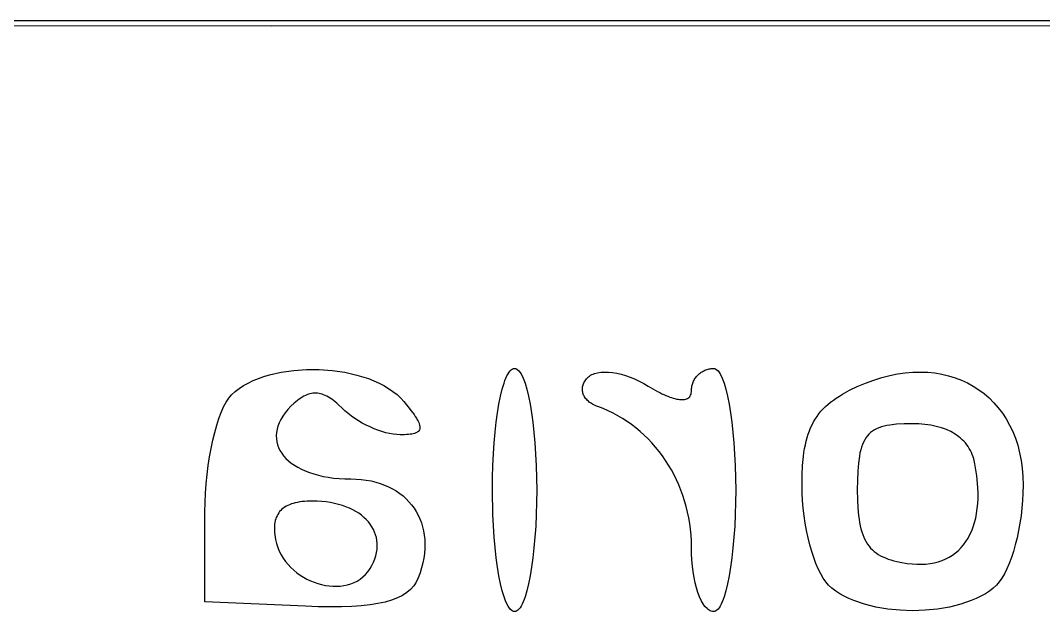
# Model space of a CAD drawing. Extents: x 70.3 to 133.4, y -81.7 to -32.
# Drawn here: x 78.58 to 80.294, y -79.543 to -78.552 of the extents above; entities that cross this region are included whole.
import ezdxf

# ---------------------------------------------------------------- set-up
doc = ezdxf.new("R2010")
doc.units = 0
doc.layers.add('BLACK', color=7, linetype='CONTINUOUS')

msp = doc.modelspace()

# ---------------------------------------------------------------- linework, layer by layer
at = {"layer": 'BLACK', "linetype": 'CONTINUOUS'}
for p, q in [((79.000274, -78.561297), (74.079231, -78.558488)), ((74.601576, -78.551733), (83.398972, -78.551733)), ((83.921317, -78.558488), (79.000274, -78.561297)), ((78.987699, -79.148608), (78.997166, -79.145761)), ((78.997166, -79.145761), (79.016992, -79.141234)), ((79.016992, -79.141234), (79.037729, -79.138253)), ((79.037729, -79.138253), (79.059048, -79.136806)), ((79.059048, -79.136806), (79.080618, -79.13688)), ((79.080618, -79.13688), (79.102108, -79.138463)), ((79.102108, -79.138463), (79.123187, -79.14154)), ((79.123187, -79.14154), (79.143526, -79.146101)), ((79.143526, -79.146101), (79.162792, -79.152131)), ((79.395032, -79.147551), (79.396751, -79.144336)), ((79.396751, -79.144336), (79.398506, -79.14158)), ((79.398506, -79.14158), (79.400294, -79.139295)), ((79.400294, -79.139295), (79.402113, -79.137495)), ((79.402113, -79.137495), (79.403961, -79.136194)), ((79.403961, -79.136194), (79.405836, -79.135403)), ((79.405836, -79.135403), (79.407735, -79.135137)), ((79.407735, -79.135137), (79.409633, -79.135403)), ((79.409633, -79.135403), (79.411508, -79.136194)), ((79.411508, -79.136194), (79.415175, -79.139295)), ((79.415175, -79.139295), (79.418718, -79.144336)), ((79.418718, -79.144336), (79.422117, -79.151212)), ((79.535114, -79.146622), (79.537201, -79.145476)), ((79.537201, -79.145476), (79.539435, -79.144465)), ((79.539435, -79.144465), (79.54181, -79.143587)), ((79.54181, -79.143587), (79.546958, -79.142227)), ((79.546958, -79.142227), (79.552591, -79.14139)), ((79.552591, -79.14139), (79.558657, -79.141068)), ((79.558657, -79.141068), (79.565105, -79.141254)), ((79.565105, -79.141254), (79.571881, -79.141941)), ((79.571881, -79.141941), (79.578935, -79.143122)), ((79.578935, -79.143122), (79.586213, -79.144791)), ((79.586213, -79.144791), (79.593663, -79.146939)), ((79.71372, -79.147409), (79.714949, -79.14611)), ((79.714949, -79.14611), (79.716237, -79.144871)), ((79.716237, -79.144871), (79.717583, -79.143695)), ((79.717583, -79.143695), (79.718983, -79.142583)), ((79.718983, -79.142583), (79.720436, -79.141539)), ((79.720436, -79.141539), (79.72194, -79.140565)), ((79.72194, -79.140565), (79.723491, -79.139663)), ((79.723491, -79.139663), (79.725087, -79.138835)), ((79.725087, -79.138835), (79.726727, -79.138084)), ((79.726727, -79.138084), (79.728407, -79.137413)), ((79.728407, -79.137413), (79.730126, -79.136824)), ((79.730126, -79.136824), (79.731881, -79.136318)), ((79.731881, -79.136318), (79.733669, -79.135899)), ((79.733669, -79.135899), (79.735488, -79.135569)), ((79.735488, -79.135569), (79.737336, -79.135331)), ((79.737336, -79.135331), (79.739211, -79.135186)), ((79.739211, -79.135186), (79.741109, -79.135137)), ((79.741109, -79.135137), (79.743008, -79.135403)), ((79.743008, -79.135403), (79.744883, -79.136194)), ((79.744883, -79.136194), (79.74855, -79.139295)), ((79.74855, -79.139295), (79.752093, -79.144336)), ((79.752093, -79.144336), (79.755492, -79.151212)), ((80.03622, -79.146856), (80.049394, -79.144237)), ((80.049394, -79.144237), (80.062361, -79.142405)), ((80.062361, -79.142405), (80.075101, -79.141348)), ((80.075101, -79.141348), (80.087595, -79.141052)), ((80.087595, -79.141052), (80.09982, -79.141506)), ((80.09982, -79.141506), (80.111758, -79.142697)), ((80.111758, -79.142697), (80.123386, -79.144613)), ((80.123386, -79.144613), (80.134684, -79.147243)), ((78.953764, -79.163927), (78.961575, -79.159505)), ((78.961575, -79.159505), (78.969862, -79.155479)), ((78.969862, -79.155479), (78.978584, -79.151847)), ((78.978584, -79.151847), (78.987699, -79.148608)), ((79.162792, -79.152131), (79.17192, -79.155693)), ((79.17192, -79.155693), (79.180656, -79.159619)), ((79.180656, -79.159619), (79.188958, -79.163905)), ((79.387061, -79.170053), (79.390116, -79.15982)), ((79.390116, -79.15982), (79.391712, -79.155306)), ((79.391712, -79.155306), (79.393352, -79.151212)), ((79.393352, -79.151212), (79.395032, -79.147551)), ((79.422117, -79.151212), (79.425353, -79.15982)), ((79.425353, -79.15982), (79.428407, -79.170053)), ((79.522069, -79.164405), (79.522562, -79.162677)), ((79.522562, -79.162677), (79.523188, -79.160953)), ((79.523188, -79.160953), (79.523948, -79.159237)), ((79.523948, -79.159237), (79.524844, -79.157531)), ((79.524844, -79.157531), (79.525876, -79.155838)), ((79.525876, -79.155838), (79.527046, -79.154162)), ((79.527046, -79.154162), (79.528355, -79.152505)), ((79.528355, -79.152505), (79.529804, -79.150871)), ((79.529804, -79.150871), (79.531409, -79.149318)), ((79.531409, -79.149318), (79.533181, -79.147902)), ((79.533181, -79.147902), (79.535114, -79.146622)), ((79.593663, -79.146939), (79.601233, -79.149561)), ((79.601233, -79.149561), (79.60887, -79.152648)), ((79.60887, -79.152648), (79.616524, -79.156194)), ((79.616524, -79.156194), (79.62414, -79.160192)), ((79.62414, -79.160192), (79.631668, -79.164635)), ((79.704823, -79.164989), (79.705239, -79.163186)), ((79.705239, -79.163186), (79.70574, -79.161416)), ((79.70574, -79.161416), (79.706325, -79.159683)), ((79.706325, -79.159683), (79.70699, -79.157988)), ((79.70699, -79.157988), (79.707735, -79.156335)), ((79.707735, -79.156335), (79.708555, -79.154725)), ((79.708555, -79.154725), (79.70945, -79.15316)), ((79.70945, -79.15316), (79.710416, -79.151644)), ((79.710416, -79.151644), (79.711451, -79.150179)), ((79.711451, -79.150179), (79.712554, -79.148766)), ((79.712554, -79.148766), (79.71372, -79.147409)), ((79.755492, -79.151212), (79.758728, -79.15982)), ((79.758728, -79.15982), (79.761782, -79.170053)), ((79.98188, -79.165439), (79.995671, -79.159552)), ((79.995671, -79.159552), (80.009338, -79.154501)), ((80.009338, -79.154501), (80.022862, -79.150273)), ((80.022862, -79.150273), (80.03622, -79.146856)), ((80.134684, -79.147243), (80.145633, -79.150573)), ((80.145633, -79.150573), (80.15621, -79.154591)), ((80.15621, -79.154591), (80.166396, -79.159286)), ((80.166396, -79.159286), (80.17617, -79.164644)), ((78.931322, -79.182063), (78.9336, -79.179586)), ((78.9336, -79.179586), (78.939735, -79.173966)), ((78.939735, -79.173966), (78.94647, -79.168747)), ((78.94647, -79.168747), (78.953764, -79.163927)), ((79.057281, -79.180446), (79.054702, -79.18173)), ((79.059845, -79.179347), (79.057281, -79.180446)), ((79.062397, -79.178431), (79.059845, -79.179347)), ((79.064939, -79.177698), (79.062397, -79.178431)), ((79.067476, -79.17715), (79.064939, -79.177698)), ((79.07001, -79.176785), (79.067476, -79.17715)), ((79.072545, -79.176604), (79.07001, -79.176785)), ((79.075084, -79.176608), (79.072545, -79.176604)), ((79.077629, -79.176796), (79.075084, -79.176608)), ((79.080185, -79.177168), (79.077629, -79.176796)), ((79.082754, -79.177725), (79.080185, -79.177168)), ((79.085339, -79.178466), (79.082754, -79.177725)), ((79.087944, -79.179393), (79.085339, -79.178466)), ((79.090572, -79.180504), (79.087944, -79.179393)), ((79.188958, -79.163905), (79.196786, -79.168551)), ((79.196786, -79.168551), (79.204098, -79.173555)), ((79.204098, -79.173555), (79.210853, -79.178915)), ((79.210853, -79.178915), (79.217009, -79.18463)), ((79.384208, -79.181809), (79.387061, -79.170053)), ((79.428407, -79.170053), (79.431261, -79.181809)), ((79.521379, -79.169582), (79.521479, -79.16786)), ((79.521408, -79.171295), (79.521379, -79.169582)), ((79.521565, -79.172997), (79.521408, -79.171295)), ((79.521479, -79.16786), (79.521709, -79.166134)), ((79.521848, -79.174685), (79.521565, -79.172997)), ((79.521709, -79.166134), (79.522069, -79.164405)), ((79.522257, -79.176355), (79.521848, -79.174685)), ((79.52279, -79.178005), (79.522257, -79.176355)), ((79.523446, -79.179631), (79.52279, -79.178005)), ((79.524224, -79.18123), (79.523446, -79.179631)), ((79.631668, -79.164635), (79.635701, -79.16711)), ((79.635701, -79.16711), (79.639646, -79.169444)), ((79.639646, -79.169444), (79.643501, -79.171637)), ((79.643501, -79.171637), (79.647262, -79.173688)), ((79.647262, -79.173688), (79.650927, -79.175598)), ((79.650927, -79.175598), (79.654495, -79.177365)), ((79.654495, -79.177365), (79.65796, -79.17899)), ((79.65796, -79.17899), (79.661323, -79.180472)), ((79.702004, -79.181141), (79.70274, -79.17971)), ((79.70274, -79.17971), (79.703317, -79.178129)), ((79.703317, -79.178129), (79.703732, -79.1764)), ((79.703732, -79.1764), (79.703983, -79.174521)), ((79.703983, -79.174521), (79.704067, -79.172493)), ((79.704067, -79.172493), (79.704116, -79.170578)), ((79.704116, -79.170578), (79.704259, -79.168688)), ((79.704259, -79.168688), (79.704496, -79.166824)), ((79.704496, -79.166824), (79.704823, -79.164989)), ((79.761782, -79.170053), (79.764636, -79.181809)), ((79.95187, -79.181297), (79.957309, -79.178013)), ((79.957309, -79.178013), (79.96902, -79.171633)), ((79.96902, -79.171633), (79.98188, -79.165439)), ((80.17617, -79.164644), (80.185511, -79.170654)), ((80.185511, -79.170654), (80.194399, -79.177303)), ((80.194399, -79.177303), (80.202813, -79.18458)), ((78.92042, -79.199595), (78.924671, -79.191602)), ((78.924671, -79.191602), (78.929072, -79.184899)), ((78.929072, -79.184899), (78.931322, -79.182063)), ((79.038728, -79.193274), (79.033136, -79.198585)), ((79.041466, -79.190893), (79.038728, -79.193274)), ((79.044169, -79.188694), (79.041466, -79.190893)), ((79.046841, -79.186679), (79.044169, -79.188694)), ((79.049486, -79.184846), (79.046841, -79.186679)), ((79.052105, -79.183196), (79.049486, -79.184846)), ((79.054702, -79.18173), (79.052105, -79.183196)), ((79.093226, -79.1818), (79.090572, -79.180504)), ((79.095909, -79.183281), (79.093226, -79.1818)), ((79.098625, -79.184948), (79.095909, -79.183281)), ((79.101376, -79.1868), (79.098625, -79.184948)), ((79.104166, -79.188837), (79.101376, -79.1868)), ((79.106998, -79.19106), (79.104166, -79.188837)), ((79.109875, -79.193469), (79.106998, -79.19106)), ((79.1128, -79.196064), (79.109875, -79.193469)), ((79.118808, -79.201811), (79.1128, -79.196064)), ((79.217009, -79.18463), (79.222525, -79.190698)), ((79.222525, -79.190698), (79.229068, -79.198731)), ((79.379178, -79.209469), (79.381574, -79.194982)), ((79.381574, -79.194982), (79.384208, -79.181809)), ((79.431261, -79.181809), (79.433895, -79.194982)), ((79.433895, -79.194982), (79.43629, -79.209469)), ((79.525123, -79.182799), (79.524224, -79.18123)), ((79.526142, -79.184336), (79.525123, -79.182799)), ((79.527279, -79.185836), (79.526142, -79.184336)), ((79.528534, -79.187297), (79.527279, -79.185836)), ((79.529905, -79.188716), (79.528534, -79.187297)), ((79.531392, -79.19009), (79.529905, -79.188716)), ((79.532993, -79.191415), (79.531392, -79.19009)), ((79.534707, -79.192689), (79.532993, -79.191415)), ((79.536533, -79.193908), (79.534707, -79.192689)), ((79.538469, -79.19507), (79.536533, -79.193908)), ((79.540516, -79.19617), (79.538469, -79.19507)), ((79.542671, -79.197207), (79.540516, -79.19617)), ((79.544933, -79.198177), (79.542671, -79.197207)), ((79.661323, -79.180472), (79.664579, -79.181811)), ((79.664579, -79.181811), (79.667726, -79.183007)), ((79.667726, -79.183007), (79.670761, -79.184059)), ((79.670761, -79.184059), (79.673682, -79.184968)), ((79.673682, -79.184968), (79.676486, -79.185732)), ((79.676486, -79.185732), (79.679171, -79.186352)), ((79.679171, -79.186352), (79.681734, -79.186828)), ((79.681734, -79.186828), (79.684172, -79.187158)), ((79.684172, -79.187158), (79.686482, -79.187343)), ((79.686482, -79.187343), (79.688663, -79.187383)), ((79.688663, -79.187383), (79.690711, -79.187276)), ((79.690711, -79.187276), (79.692624, -79.187024)), ((79.692624, -79.187024), (79.694398, -79.186625)), ((79.694398, -79.186625), (79.696033, -79.18608)), ((79.696033, -79.18608), (79.697524, -79.185387)), ((79.697524, -79.185387), (79.698869, -79.184547)), ((79.698869, -79.184547), (79.700066, -79.18356)), ((79.700066, -79.18356), (79.701112, -79.182425)), ((79.701112, -79.182425), (79.702004, -79.181141)), ((79.764636, -79.181809), (79.76727, -79.194982)), ((79.76727, -79.194982), (79.769665, -79.209469)), ((79.928621, -79.199049), (79.932763, -79.195288)), ((79.932763, -79.195288), (79.937153, -79.191642)), ((79.937153, -79.191642), (79.941797, -79.188102)), ((79.941797, -79.188102), (79.946701, -79.184656)), ((79.946701, -79.184656), (79.95187, -79.181297)), ((80.202813, -79.18458), (80.210732, -79.192471)), ((80.210732, -79.192471), (80.218137, -79.200965)), ((78.912458, -79.21905), (78.916341, -79.208778)), ((78.916341, -79.208778), (78.92042, -79.199595)), ((79.023384, -79.209651), (79.019454, -79.215189)), ((79.027941, -79.204112), (79.023384, -79.209651)), ((79.033136, -79.198585), (79.027941, -79.204112)), ((79.12361, -79.206339), (79.118808, -79.201811)), ((79.128813, -79.21074), (79.12361, -79.206339)), ((79.134368, -79.214991), (79.128813, -79.21074)), ((79.229068, -79.198731), (79.234704, -79.205994)), ((79.234704, -79.205994), (79.239428, -79.212521)), ((79.239428, -79.212521), (79.241446, -79.21552)), ((79.377041, -79.225164), (79.379178, -79.209469)), ((79.43629, -79.209469), (79.438427, -79.225164)), ((79.547302, -79.199077), (79.544933, -79.198177)), ((79.555945, -79.202373), (79.547302, -79.199077)), ((79.56441, -79.206024), (79.555945, -79.202373)), ((79.572689, -79.210021), (79.56441, -79.206024)), ((79.580776, -79.214353), (79.572689, -79.210021)), ((79.588666, -79.219013), (79.580776, -79.214353)), ((79.769665, -79.209469), (79.771802, -79.225164)), ((79.91443, -79.215436), (79.917632, -79.211118)), ((79.917632, -79.211118), (79.921061, -79.206954)), ((79.921061, -79.206954), (79.924722, -79.202934)), ((79.924722, -79.202934), (79.928621, -79.199049)), ((80.218137, -79.200965), (80.225005, -79.21005)), ((80.225005, -79.21005), (80.231318, -79.219712)), ((78.905368, -79.242462), (78.908792, -79.230311)), ((78.908792, -79.230311), (78.912458, -79.21905)), ((79.011332, -79.231676), (79.009813, -79.237088)), ((79.013439, -79.226214), (79.011332, -79.231676)), ((79.016143, -79.220714), (79.013439, -79.226214)), ((79.019454, -79.215189), (79.016143, -79.220714)), ((79.140225, -79.21907), (79.134368, -79.214991)), ((79.146335, -79.222953), (79.140225, -79.21907)), ((79.152647, -79.226619), (79.146335, -79.222953)), ((79.159112, -79.230043), (79.152647, -79.226619)), ((79.165679, -79.233204), (79.159112, -79.230043)), ((79.241446, -79.21552), (79.243235, -79.218347)), ((79.243235, -79.218347), (79.244793, -79.221008)), ((79.244793, -79.221008), (79.246122, -79.223507)), ((79.246122, -79.223507), (79.247218, -79.225849)), ((79.247218, -79.225849), (79.248084, -79.228036)), ((79.248084, -79.228036), (79.248717, -79.230075)), ((79.248717, -79.230075), (79.249117, -79.231969)), ((79.37518, -79.241963), (79.377041, -79.225164)), ((79.438427, -79.225164), (79.441853, -79.259762)), ((79.596351, -79.22399), (79.588666, -79.219013)), ((79.603826, -79.229275), (79.596351, -79.22399)), ((79.611085, -79.234859), (79.603826, -79.229275)), ((79.771802, -79.225164), (79.775228, -79.259762)), ((79.903776, -79.234445), (79.906127, -79.229412)), ((79.906127, -79.229412), (79.908682, -79.224573)), ((79.908682, -79.224573), (79.911448, -79.219918)), ((79.911448, -79.219918), (79.91443, -79.215436)), ((80.031588, -79.230861), (80.026835, -79.231931)), ((80.036649, -79.229969), (80.031588, -79.230861)), ((80.04773, -79.228674), (80.036649, -79.229969)), ((80.060149, -79.22796), (80.04773, -79.228674)), ((80.073977, -79.227741), (80.060149, -79.22796)), ((80.084853, -79.228019), (80.073977, -79.227741)), ((80.0952, -79.228848), (80.084853, -79.228019)), ((80.105009, -79.230221), (80.0952, -79.228848)), ((80.11427, -79.232133), (80.105009, -79.230221)), ((80.231318, -79.219712), (80.237053, -79.22994)), ((80.237053, -79.22994), (80.242191, -79.240722)), ((78.902207, -79.2554), (78.905368, -79.242462)), ((79.008871, -79.242438), (79.008497, -79.247714)), ((79.008497, -79.247714), (79.00868, -79.252904)), ((79.009813, -79.237088), (79.008871, -79.242438)), ((79.1723, -79.236078), (79.165679, -79.233204)), ((79.178924, -79.238643), (79.1723, -79.236078)), ((79.185501, -79.240875), (79.178924, -79.238643)), ((79.191983, -79.242753), (79.185501, -79.240875)), ((79.198318, -79.244253), (79.191983, -79.242753)), ((79.204457, -79.245353), (79.198318, -79.244253)), ((79.21035, -79.24603), (79.204457, -79.245353)), ((79.215948, -79.24626), (79.21035, -79.24603)), ((79.223458, -79.24613), (79.215948, -79.24626)), ((79.226851, -79.245961), (79.223458, -79.24613)), ((79.230002, -79.245717), (79.226851, -79.245961)), ((79.232914, -79.245393), (79.230002, -79.245717)), ((79.235585, -79.244986), (79.232914, -79.245393)), ((79.238017, -79.24449), (79.235585, -79.244986)), ((79.24021, -79.243901), (79.238017, -79.24449)), ((79.242165, -79.243216), (79.24021, -79.243901)), ((79.243882, -79.242429), (79.242165, -79.243216)), ((79.245361, -79.241537), (79.243882, -79.242429)), ((79.246604, -79.240535), (79.245361, -79.241537)), ((79.247611, -79.239418), (79.246604, -79.240535)), ((79.248382, -79.238183), (79.247611, -79.239418)), ((79.248917, -79.236825), (79.248382, -79.238183)), ((79.249218, -79.235339), (79.248917, -79.236825)), ((79.249117, -79.231969), (79.249284, -79.233722)), ((79.249284, -79.233722), (79.249218, -79.235339)), ((79.373615, -79.259762), (79.37518, -79.241963)), ((79.618121, -79.240732), (79.611085, -79.234859)), ((79.624928, -79.246885), (79.618121, -79.240732)), ((79.631499, -79.253309), (79.624928, -79.246885)), ((79.897896, -79.250798), (79.899666, -79.245128)), ((79.899666, -79.245128), (79.901624, -79.23968)), ((79.901624, -79.23968), (79.903776, -79.234445)), ((79.998815, -79.248175), (79.99643, -79.251328)), ((80.001428, -79.245297), (79.998815, -79.248175)), ((80.004277, -79.242683), (80.001428, -79.245297)), ((80.007371, -79.240321), (80.004277, -79.242683)), ((80.01072, -79.238202), (80.007371, -79.240321)), ((80.014332, -79.236314), (80.01072, -79.238202)), ((80.018215, -79.234647), (80.014332, -79.236314)), ((80.02238, -79.23319), (80.018215, -79.234647)), ((80.026835, -79.231931), (80.02238, -79.23319)), ((80.122972, -79.234577), (80.11427, -79.232133)), ((80.131106, -79.237546), (80.122972, -79.234577)), ((80.138662, -79.241034), (80.131106, -79.237546)), ((80.145629, -79.245034), (80.138662, -79.241034)), ((80.151998, -79.249541), (80.145629, -79.245034)), ((80.242191, -79.240722), (80.24671, -79.252045)), ((78.899333, -79.269027), (78.902207, -79.2554)), ((79.00868, -79.252904), (79.00941, -79.257994)), ((79.00941, -79.257994), (79.010677, -79.262974)), ((79.010677, -79.262974), (79.012471, -79.26783)), ((79.372365, -79.278456), (79.373615, -79.259762)), ((79.441853, -79.259762), (79.44402, -79.297941)), ((79.637829, -79.259994), (79.631499, -79.253309)), ((79.643911, -79.266931), (79.637829, -79.259994)), ((79.775228, -79.259762), (79.777395, -79.297941)), ((79.89366, -79.269244), (79.894898, -79.262847)), ((79.894898, -79.262847), (79.896308, -79.256701)), ((79.896308, -79.256701), (79.897896, -79.250798)), ((79.99055, -79.262539), (79.988985, -79.266897)), ((79.992306, -79.258499), (79.99055, -79.262539)), ((79.994263, -79.254765), (79.992306, -79.258499)), ((79.99643, -79.251328), (79.994263, -79.254765)), ((80.154954, -79.251983), (80.151998, -79.249541)), ((80.157757, -79.254548), (80.154954, -79.251983)), ((80.160406, -79.257237), (80.157757, -79.254548)), ((80.162899, -79.260049), (80.160406, -79.257237)), ((80.165234, -79.262982), (80.162899, -79.260049)), ((80.167411, -79.266036), (80.165234, -79.262982)), ((80.169429, -79.26921), (80.167411, -79.266036)), ((80.24671, -79.252045), (80.250591, -79.263897)), ((80.250591, -79.263897), (80.253813, -79.276266)), ((78.894535, -79.297945), (78.896768, -79.283242)), ((78.896768, -79.283242), (78.899333, -79.269027)), ((79.012471, -79.26783), (79.014782, -79.27255)), ((79.014782, -79.27255), (79.0176, -79.277123)), ((79.0176, -79.277123), (79.020914, -79.281535)), ((79.020914, -79.281535), (79.024715, -79.285775)), ((79.371448, -79.297941), (79.372365, -79.278456)), ((79.649739, -79.27411), (79.643911, -79.266931)), ((79.655307, -79.281523), (79.649739, -79.27411)), ((79.660608, -79.289159), (79.655307, -79.281523)), ((79.890314, -79.297547), (79.891676, -79.282833)), ((79.891676, -79.282833), (79.892588, -79.275902)), ((79.892588, -79.275902), (79.89366, -79.269244)), ((79.985353, -79.281983), (79.983726, -79.293825)), ((79.986395, -79.276608), (79.985353, -79.281983)), ((79.987603, -79.271583), (79.986395, -79.276608)), ((79.988985, -79.266897), (79.987603, -79.271583)), ((80.171285, -79.272504), (80.169429, -79.26921)), ((80.17298, -79.275916), (80.171285, -79.272504)), ((80.174511, -79.279446), (80.17298, -79.275916)), ((80.175877, -79.283093), (80.174511, -79.279446)), ((80.177077, -79.286857), (80.175877, -79.283093)), ((80.253813, -79.276266), (80.256354, -79.289139)), ((78.892657, -79.313034), (78.894535, -79.297945)), ((79.024715, -79.285775), (79.028993, -79.28983)), ((79.028993, -79.28983), (79.033737, -79.293689)), ((79.033737, -79.293689), (79.038937, -79.297338)), ((79.038937, -79.297338), (79.044584, -79.300765)), ((79.370885, -79.318113), (79.371448, -79.297941)), ((79.44402, -79.297941), (79.444776, -79.338866)), ((79.665636, -79.297009), (79.660608, -79.289159)), ((79.670385, -79.305065), (79.665636, -79.297009)), ((79.777395, -79.297941), (79.778151, -79.338866)), ((79.889528, -79.313464), (79.890314, -79.297547)), ((79.983726, -79.293825), (79.982653, -79.307196)), ((80.178975, -79.294728), (80.177077, -79.286857)), ((80.182248, -79.315264), (80.178975, -79.294728)), ((80.256354, -79.289139), (80.258195, -79.302505)), ((78.891157, -79.328411), (78.892657, -79.313034)), ((79.044584, -79.300765), (79.050667, -79.303959)), ((79.050667, -79.303959), (79.057176, -79.306907)), ((79.057176, -79.306907), (79.064101, -79.309597)), ((79.064101, -79.309597), (79.071433, -79.312016)), ((79.071433, -79.312016), (79.07916, -79.314152)), ((79.07916, -79.314152), (79.087272, -79.315994)), ((79.087272, -79.315994), (79.095761, -79.317528)), ((79.095761, -79.317528), (79.104615, -79.318742)), ((79.674849, -79.313316), (79.670385, -79.305065)), ((79.679021, -79.321754), (79.674849, -79.313316)), ((79.889276, -79.330664), (79.889528, -79.313464)), ((79.982653, -79.307196), (79.982061, -79.322181)), ((80.183974, -79.334694), (80.182248, -79.315264)), ((80.258195, -79.302505), (80.259314, -79.31635)), ((80.259314, -79.31635), (80.259692, -79.330664)), ((78.890057, -79.343974), (78.891157, -79.328411)), ((79.104615, -79.318742), (79.113825, -79.319625)), ((79.113825, -79.319625), (79.12338, -79.320164)), ((79.12338, -79.320164), (79.133271, -79.320346)), ((79.133271, -79.320346), (79.142233, -79.320564)), ((79.142233, -79.320564), (79.150918, -79.321209)), ((79.150918, -79.321209), (79.15932, -79.322272)), ((79.15932, -79.322272), (79.16743, -79.323742)), ((79.16743, -79.323742), (79.175241, -79.325607)), ((79.175241, -79.325607), (79.182747, -79.327858)), ((79.182747, -79.327858), (79.189939, -79.330482)), ((79.189939, -79.330482), (79.19681, -79.333471)), ((79.19681, -79.333471), (79.203354, -79.336812)), ((79.370692, -79.338866), (79.370885, -79.318113)), ((79.682895, -79.330368), (79.679021, -79.321754)), ((79.686466, -79.33915), (79.682895, -79.330368)), ((79.889507, -79.343428), (79.889276, -79.330664)), ((79.982061, -79.322181), (79.98188, -79.338866)), ((80.184269, -79.343979), (80.183974, -79.334694)), ((80.259692, -79.330664), (80.259462, -79.343428)), ((78.88938, -79.359623), (78.890057, -79.343974)), ((79.203354, -79.336812), (79.209562, -79.340495)), ((79.209562, -79.340495), (79.215427, -79.344509)), ((79.215427, -79.344509), (79.220943, -79.348844)), ((79.220943, -79.348844), (79.226101, -79.353489)), ((79.371448, -79.379791), (79.370692, -79.338866)), ((79.444776, -79.338866), (79.444584, -79.359619)), ((79.689726, -79.348089), (79.686466, -79.33915)), ((79.692669, -79.357178), (79.689726, -79.348089)), ((79.778151, -79.338866), (79.777958, -79.359619)), ((79.890184, -79.356286), (79.889507, -79.343428)), ((79.98188, -79.338866), (79.981882, -79.338867)), ((79.981882, -79.338867), (79.982101, -79.3545)), ((80.184189, -79.352968), (80.184269, -79.343979)), ((80.259433, -79.343979), (80.258785, -79.356286)), ((80.259462, -79.343428), (80.259433, -79.343979)), ((78.88915, -79.375259), (78.88938, -79.359623)), ((79.022625, -79.367713), (79.020268, -79.369381)), ((79.025159, -79.366172), (79.022625, -79.367713)), ((79.027868, -79.364757), (79.025159, -79.366172)), ((79.030754, -79.363469), (79.027868, -79.364757)), ((79.033818, -79.362306), (79.030754, -79.363469)), ((79.037059, -79.361267), (79.033818, -79.362306)), ((79.040479, -79.360353), (79.037059, -79.361267)), ((79.044078, -79.359563), (79.040479, -79.360353)), ((79.047856, -79.358896), (79.044078, -79.359563)), ((79.051814, -79.358351), (79.047856, -79.358896)), ((79.055953, -79.357929), (79.051814, -79.358351)), ((79.060273, -79.357627), (79.055953, -79.357929)), ((79.069458, -79.357387), (79.060273, -79.357627)), ((79.07731, -79.357548), (79.069458, -79.357387)), ((79.084931, -79.358023), (79.07731, -79.357548)), ((79.092314, -79.358802), (79.084931, -79.358023)), ((79.09945, -79.359877), (79.092314, -79.358802)), ((79.10633, -79.361238), (79.09945, -79.359877)), ((79.112948, -79.362874), (79.10633, -79.361238)), ((79.119295, -79.364776), (79.112948, -79.362874)), ((79.125361, -79.366935), (79.119295, -79.364776)), ((79.13114, -79.369341), (79.125361, -79.366935)), ((79.226101, -79.353489), (79.230894, -79.358433)), ((79.230894, -79.358433), (79.235316, -79.363665)), ((79.235316, -79.363665), (79.239358, -79.369174)), ((79.444584, -79.359619), (79.44402, -79.379791)), ((79.695289, -79.366406), (79.692669, -79.357178)), ((79.697581, -79.375764), (79.695289, -79.366406)), ((79.777958, -79.359619), (79.777395, -79.379791)), ((79.891283, -79.369153), (79.890184, -79.356286)), ((79.982101, -79.3545), (79.982785, -79.368779)), ((79.982785, -79.368779), (79.983979, -79.381765)), ((80.182928, -79.370035), (80.183741, -79.361656)), ((80.183741, -79.361656), (80.184189, -79.352968)), ((80.258785, -79.356286), (80.257685, -79.369153)), ((78.88915, -79.526481), (78.88915, -79.375259)), ((79.008637, -79.384664), (79.007665, -79.387369)), ((79.00978, -79.38209), (79.008637, -79.384664)), ((79.011095, -79.379648), (79.00978, -79.38209)), ((79.012583, -79.377336), (79.011095, -79.379648)), ((79.014243, -79.375154), (79.012583, -79.377336)), ((79.016077, -79.373101), (79.014243, -79.375154)), ((79.018085, -79.371177), (79.016077, -79.373101)), ((79.020268, -79.369381), (79.018085, -79.371177)), ((79.136623, -79.371984), (79.13114, -79.369341)), ((79.141801, -79.374855), (79.136623, -79.371984)), ((79.146667, -79.377943), (79.141801, -79.374855)), ((79.151212, -79.381239), (79.146667, -79.377943)), ((79.155429, -79.384734), (79.151212, -79.381239)), ((79.159308, -79.388418), (79.155429, -79.384734)), ((79.239358, -79.369174), (79.243013, -79.374951)), ((79.243013, -79.374951), (79.246275, -79.380983)), ((79.246275, -79.380983), (79.249135, -79.387261)), ((79.373615, -79.41797), (79.371448, -79.379791)), ((79.44402, -79.379791), (79.443103, -79.399276)), ((79.699537, -79.385242), (79.697581, -79.375764)), ((79.701151, -79.394832), (79.699537, -79.385242)), ((79.777395, -79.379791), (79.776478, -79.399276)), ((79.892784, -79.381943), (79.891283, -79.369153)), ((79.894662, -79.394569), (79.892784, -79.381943)), ((79.983979, -79.381765), (79.98478, -79.387794)), ((80.178345, -79.393257), (80.180226, -79.385842)), ((80.180226, -79.385842), (80.181755, -79.378099)), ((80.181755, -79.378099), (80.182928, -79.370035)), ((80.256185, -79.381943), (80.254307, -79.394569)), ((80.257685, -79.369153), (80.256185, -79.381943)), ((79.005479, -79.399518), (79.005355, -79.402889)), ((79.005355, -79.402889), (79.005399, -79.406396)), ((79.005771, -79.39628), (79.005479, -79.399518)), ((79.006232, -79.393177), (79.005771, -79.39628)), ((79.006864, -79.390207), (79.006232, -79.393177)), ((79.007665, -79.387369), (79.006864, -79.390207)), ((79.162841, -79.392281), (79.159308, -79.388418)), ((79.166021, -79.396313), (79.162841, -79.392281)), ((79.168839, -79.400505), (79.166021, -79.396313)), ((79.171288, -79.404848), (79.168839, -79.400505)), ((79.249135, -79.387261), (79.251586, -79.393773)), ((79.251586, -79.393773), (79.253622, -79.400509)), ((79.253622, -79.400509), (79.255234, -79.407457)), ((79.443103, -79.399276), (79.441853, -79.41797)), ((79.702417, -79.404524), (79.701151, -79.394832)), ((79.776478, -79.399276), (79.775228, -79.41797)), ((79.896894, -79.406947), (79.894662, -79.394569)), ((79.98478, -79.387794), (79.985725, -79.393523)), ((79.985725, -79.393523), (79.986818, -79.398961)), ((79.986818, -79.398961), (79.988066, -79.404116)), ((80.173546, -79.407078), (80.176117, -79.400338)), ((80.176117, -79.400338), (80.178345, -79.393257)), ((80.254307, -79.394569), (80.252074, -79.406947)), ((79.005399, -79.406396), (79.005611, -79.410039)), ((79.005611, -79.410039), (79.00599, -79.413817)), ((79.00599, -79.413817), (79.006535, -79.417732)), ((79.006535, -79.417732), (79.007246, -79.421785)), ((79.173357, -79.40933), (79.171288, -79.404848)), ((79.175041, -79.413944), (79.173357, -79.40933)), ((79.176329, -79.418679), (79.175041, -79.413944)), ((79.177215, -79.423525), (79.176329, -79.418679)), ((79.255234, -79.407457), (79.256415, -79.414608)), ((79.256415, -79.414608), (79.257158, -79.421951)), ((79.377041, -79.452569), (79.373615, -79.41797)), ((79.441853, -79.41797), (79.440288, -79.435769)), ((79.70333, -79.414308), (79.702417, -79.404524)), ((79.703882, -79.424175), (79.70333, -79.414308)), ((79.775228, -79.41797), (79.773663, -79.435769)), ((79.899459, -79.41899), (79.896894, -79.406947)), ((79.902334, -79.430613), (79.899459, -79.41899)), ((79.988066, -79.404116), (79.989473, -79.408996)), ((79.989473, -79.408996), (79.991045, -79.413607)), ((79.991045, -79.413607), (79.992787, -79.417959)), ((79.992787, -79.417959), (79.994705, -79.42206)), ((80.16382, -79.42519), (80.167393, -79.419511)), ((80.167393, -79.419511), (80.170637, -79.413471)), ((80.170637, -79.413471), (80.173546, -79.407078)), ((80.249509, -79.41899), (80.246635, -79.430613)), ((80.252074, -79.406947), (80.249509, -79.41899)), ((79.007246, -79.421785), (79.008849, -79.428584)), ((79.008849, -79.428584), (79.010972, -79.435136)), ((79.010972, -79.435136), (79.013585, -79.441433)), ((79.177689, -79.428473), (79.177215, -79.423525)), ((79.177372, -79.438636), (79.177744, -79.433513)), ((79.177744, -79.433513), (79.177689, -79.428473)), ((79.257301, -79.437168), (79.256687, -79.44502)), ((79.257158, -79.421951), (79.257456, -79.429474)), ((79.257375, -79.433513), (79.257301, -79.437168)), ((79.257456, -79.429474), (79.257375, -79.433513)), ((79.440288, -79.435769), (79.438427, -79.452569)), ((79.704067, -79.434116), (79.703882, -79.424175)), ((79.704259, -79.445167), (79.704067, -79.434116)), ((79.773663, -79.435769), (79.771802, -79.452569)), ((79.905494, -79.441729), (79.902334, -79.430613)), ((79.994705, -79.42206), (79.996804, -79.425916)), ((79.996804, -79.425916), (79.999089, -79.429537)), ((79.999089, -79.429537), (80.001566, -79.43293)), ((80.001566, -79.43293), (80.00424, -79.436103)), ((80.00424, -79.436103), (80.007117, -79.439063)), ((80.151167, -79.440005), (80.155703, -79.435444)), ((80.155703, -79.435444), (80.159922, -79.430503)), ((80.159922, -79.430503), (80.16382, -79.42519)), ((80.246635, -79.430613), (80.243474, -79.441729)), ((79.013585, -79.441433), (79.016657, -79.447464)), ((79.016657, -79.447464), (79.020158, -79.45322)), ((79.020158, -79.45322), (79.024058, -79.458692)), ((79.171441, -79.459759), (79.173607, -79.454403)), ((79.173607, -79.454403), (79.175311, -79.44909)), ((79.175311, -79.44909), (79.176564, -79.443832)), ((79.176564, -79.443832), (79.177372, -79.438636)), ((79.255605, -79.453021), (79.254048, -79.46116)), ((79.256687, -79.44502), (79.255605, -79.453021)), ((79.379178, -79.468264), (79.377041, -79.452569)), ((79.438427, -79.452569), (79.43629, -79.468264)), ((79.704823, -79.455907), (79.704259, -79.445167)), ((79.771802, -79.452569), (79.769665, -79.468264)), ((79.908919, -79.452252), (79.905494, -79.441729)), ((79.912584, -79.462097), (79.908919, -79.452252)), ((80.007117, -79.439063), (80.010202, -79.44182)), ((80.010202, -79.44182), (80.0135, -79.44438)), ((80.0135, -79.44438), (80.017016, -79.446752)), ((80.017016, -79.446752), (80.020757, -79.448943)), ((80.020757, -79.448943), (80.024727, -79.450962)), ((80.024727, -79.450962), (80.028932, -79.452816)), ((80.028932, -79.452816), (80.033377, -79.454513)), ((80.033377, -79.454513), (80.038067, -79.456062)), ((80.123893, -79.456895), (80.129946, -79.454327)), ((80.129946, -79.454327), (80.135704, -79.451348)), ((80.135704, -79.451348), (80.141163, -79.447963)), ((80.141163, -79.447963), (80.146319, -79.44418)), ((80.146319, -79.44418), (80.151167, -79.440005)), ((80.24005, -79.452252), (80.236385, -79.462097)), ((80.243474, -79.441729), (80.24005, -79.452252)), ((79.024058, -79.458692), (79.028325, -79.463871)), ((79.028325, -79.463871), (79.032931, -79.468747)), ((79.032931, -79.468747), (79.037844, -79.47331)), ((79.16211, -79.475765), (79.165697, -79.470563)), ((79.165697, -79.470563), (79.168807, -79.465149)), ((79.168807, -79.465149), (79.171441, -79.459759)), ((79.252009, -79.469425), (79.249481, -79.477807)), ((79.254048, -79.46116), (79.252009, -79.469425)), ((79.381574, -79.48275), (79.379178, -79.468264)), ((79.43629, -79.468264), (79.433895, -79.48275)), ((79.70574, -79.466283), (79.704823, -79.455907)), ((79.70699, -79.476237), (79.70574, -79.466283)), ((79.769665, -79.468264), (79.76727, -79.48275)), ((79.916468, -79.471179), (79.912584, -79.462097)), ((79.920546, -79.47941), (79.916468, -79.471179)), ((80.038067, -79.456062), (80.043008, -79.457469)), ((80.043008, -79.457469), (80.048206, -79.458744)), ((80.048206, -79.458744), (80.053665, -79.459894)), ((80.053665, -79.459894), (80.06539, -79.46185)), ((80.06539, -79.46185), (80.073642, -79.462806)), ((80.073642, -79.462806), (80.081635, -79.463299)), ((80.081635, -79.463299), (80.089364, -79.463336)), ((80.089364, -79.463336), (80.096824, -79.462922)), ((80.096824, -79.462922), (80.104011, -79.462065)), ((80.104011, -79.462065), (80.110922, -79.46077)), ((80.110922, -79.46077), (80.11755, -79.459045)), ((80.11755, -79.459045), (80.123893, -79.456895)), ((80.232501, -79.471179), (80.228423, -79.47941)), ((80.236385, -79.462097), (80.232501, -79.471179)), ((79.037844, -79.47331), (79.043033, -79.477552)), ((79.043033, -79.477552), (79.048469, -79.481463)), ((79.048469, -79.481463), (79.054121, -79.485034)), ((79.054121, -79.485034), (79.059959, -79.488255)), ((79.059959, -79.488255), (79.065952, -79.491117)), ((79.144148, -79.49139), (79.14912, -79.488243)), ((79.14912, -79.488243), (79.153792, -79.484596)), ((79.153792, -79.484596), (79.158132, -79.48044)), ((79.158132, -79.48044), (79.16211, -79.475765)), ((79.246455, -79.486294), (79.243181, -79.493296)), ((79.246456, -79.486294), (79.246455, -79.486294)), ((79.249481, -79.477807), (79.246456, -79.486295)), ((79.246456, -79.486295), (79.246456, -79.486294)), ((79.384208, -79.495923), (79.381574, -79.48275)), ((79.433895, -79.48275), (79.431261, -79.495923)), ((79.708555, -79.485714), (79.70699, -79.476237)), ((79.710416, -79.494659), (79.708555, -79.485714)), ((79.76727, -79.48275), (79.764636, -79.495923)), ((79.924798, -79.486705), (79.920546, -79.47941)), ((79.929199, -79.492979), (79.924798, -79.486705)), ((80.224172, -79.486705), (80.219771, -79.492979)), ((80.228423, -79.47941), (80.224172, -79.486705)), ((79.065952, -79.491117), (79.07207, -79.493611)), ((79.07207, -79.493611), (79.078282, -79.495727)), ((79.078282, -79.495727), (79.084558, -79.497455)), ((79.084558, -79.497455), (79.090868, -79.498787)), ((79.090868, -79.498787), (79.097181, -79.499714)), ((79.097181, -79.499714), (79.103467, -79.500225)), ((79.103467, -79.500225), (79.109695, -79.500312)), ((79.109695, -79.500312), (79.115834, -79.499964)), ((79.115834, -79.499964), (79.121856, -79.499173)), ((79.121856, -79.499173), (79.127728, -79.49793)), ((79.127728, -79.49793), (79.133421, -79.496225)), ((79.133421, -79.496225), (79.138905, -79.494048)), ((79.138905, -79.494048), (79.144148, -79.49139)), ((79.233678, -79.50557), (79.227378, -79.510861)), ((79.238934, -79.499718), (79.233678, -79.50557)), ((79.243181, -79.493296), (79.238934, -79.499718)), ((79.387061, -79.507679), (79.384208, -79.495923)), ((79.431261, -79.495923), (79.428407, -79.507679)), ((79.712554, -79.503016), (79.710416, -79.494659)), ((79.714949, -79.51073), (79.712554, -79.503016)), ((79.764636, -79.495923), (79.761782, -79.507679)), ((79.933727, -79.498145), (79.929199, -79.492979)), ((79.939413, -79.503349), (79.933727, -79.498145)), ((79.945702, -79.508218), (79.939413, -79.503349)), ((80.209557, -79.503349), (80.203269, -79.508218)), ((80.215244, -79.498145), (80.209557, -79.503349)), ((80.217521, -79.495706), (80.215243, -79.498145)), ((80.215243, -79.498145), (80.215244, -79.498145)), ((80.219771, -79.492979), (80.217521, -79.495706)), ((79.2115, -79.519792), (79.201852, -79.523451)), ((79.219997, -79.515598), (79.2115, -79.519792)), ((79.227378, -79.510861), (79.219997, -79.515598)), ((79.390116, -79.517912), (79.387061, -79.507679)), ((79.393352, -79.52652), (79.390116, -79.517912)), ((79.423756, -79.522426), (79.422117, -79.52652)), ((79.425353, -79.517912), (79.423756, -79.522426)), ((79.428407, -79.507679), (79.425353, -79.517912)), ((79.717583, -79.517744), (79.714949, -79.51073)), ((79.720436, -79.524003), (79.717583, -79.517744)), ((79.757131, -79.522426), (79.755492, -79.52652)), ((79.758728, -79.517912), (79.757131, -79.522426)), ((79.761782, -79.507679), (79.758728, -79.517912)), ((79.952552, -79.51275), (79.945702, -79.508218)), ((79.959924, -79.516947), (79.952552, -79.51275)), ((79.967778, -79.520808), (79.959924, -79.516947)), ((79.976074, -79.524333), (79.967778, -79.520808)), ((80.181192, -79.520808), (80.172896, -79.524333)), ((80.189046, -79.516947), (80.181192, -79.520808)), ((80.196418, -79.51275), (80.189046, -79.516947)), ((80.203269, -79.508218), (80.196418, -79.51275)), ((79.057283, -79.533799), (78.88915, -79.526481)), ((79.078907, -79.534549), (79.057283, -79.533799)), ((79.099058, -79.534845), (79.078907, -79.534549)), ((79.11777, -79.534678), (79.099058, -79.534845)), ((79.135081, -79.534039), (79.11777, -79.534678)), ((79.151025, -79.532919), (79.135081, -79.534039)), ((79.165638, -79.531309), (79.151025, -79.532919)), ((79.178956, -79.5292), (79.165638, -79.531309)), ((79.191016, -79.526584), (79.178956, -79.5292)), ((79.201852, -79.523451), (79.191016, -79.526584)), ((79.396751, -79.533396), (79.393352, -79.52652)), ((79.400294, -79.538437), (79.396751, -79.533396)), ((79.403961, -79.541538), (79.400294, -79.538437)), ((79.413356, -79.540237), (79.411508, -79.541538)), ((79.415175, -79.538437), (79.413356, -79.540237)), ((79.416963, -79.536152), (79.415175, -79.538437)), ((79.418718, -79.533396), (79.416963, -79.536152)), ((79.420437, -79.530181), (79.418718, -79.533396)), ((79.422117, -79.52652), (79.420437, -79.530181)), ((79.723491, -79.529452), (79.720436, -79.524003)), ((79.726727, -79.534035), (79.723491, -79.529452)), ((79.730126, -79.537697), (79.726727, -79.534035)), ((79.731881, -79.539165), (79.730126, -79.537697)), ((79.733669, -79.540381), (79.731881, -79.539165)), ((79.746731, -79.540237), (79.744883, -79.541538)), ((79.74855, -79.538437), (79.746731, -79.540237)), ((79.750338, -79.536152), (79.74855, -79.538437)), ((79.752093, -79.533396), (79.750338, -79.536152)), ((79.753811, -79.530181), (79.752093, -79.533396)), ((79.755492, -79.52652), (79.753811, -79.530181)), ((79.993829, -79.530377), (79.976074, -79.524333)), ((80.012869, -79.535077), (79.993829, -79.530377)), ((80.032872, -79.538435), (80.012869, -79.535077)), ((80.053518, -79.540449), (80.032872, -79.538435)), ((80.116097, -79.538435), (80.095451, -79.540449)), ((80.1361, -79.535077), (80.116097, -79.538435)), ((80.15514, -79.530377), (80.1361, -79.535077)), ((80.172896, -79.524333), (80.15514, -79.530377)), ((79.405836, -79.542329), (79.403961, -79.541538)), ((79.407735, -79.542595), (79.405836, -79.542329)), ((79.409633, -79.542329), (79.407735, -79.542595)), ((79.411508, -79.541538), (79.409633, -79.542329)), ((79.735488, -79.541339), (79.733669, -79.540381)), ((79.737336, -79.542032), (79.735488, -79.541339)), ((79.739211, -79.542453), (79.737336, -79.542032)), ((79.741109, -79.542595), (79.739211, -79.542453)), ((79.743008, -79.542329), (79.741109, -79.542595)), ((79.744883, -79.541538), (79.743008, -79.542329)), ((80.074485, -79.541121), (80.053518, -79.540449)), ((80.095451, -79.540449), (80.074485, -79.541121))]:
    msp.add_line(p, q, dxfattribs=at)

doc.saveas('drawing.dxf')
